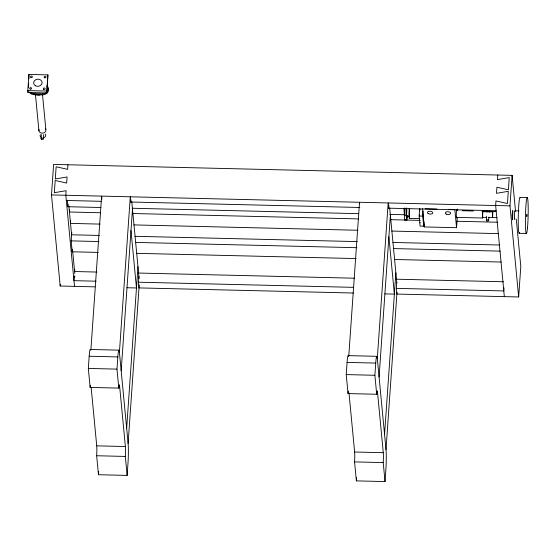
<?xml version="1.0" encoding="UTF-8"?>
<svg xmlns="http://www.w3.org/2000/svg" width="556" height="556" viewBox="0 0 556 556"><rect width="100%" height="100%" fill="white"/><g stroke="black" fill="none" stroke-linecap="round" stroke-linejoin="round"><path stroke-width="0.83" d="M420.058 222.351L420.058 222.803M419.502 215.2L419.412 216.062L419.502 214.553M406.999 215.985L407.02 217.361L407.117 216.041M27.8 90.593L28.933 74.434L47.913 74.886L46.968 92.949L27.981 92.491L27.8 90.593L46.787 91.052L46.968 92.949M27.981 92.491L28.099 90.795M28.335 87.389L28.634 83.136M28.933 78.882L28.933 74.434M41.102 138.791L41.387 134.635M43.396 138.847L43.681 134.691M46.787 91.052L47.913 74.886M94.979 286.854L60.187 286.02L51.486 194.92L53.619 164.423L512.104 175.369L515.468 210.613M67.95 164.764L67.63 169.344L56.149 166.779L55.294 178.976L67.095 176.968L66.671 183.063L55.19 180.498L54.335 192.696L66.136 190.687L65.816 195.26L74.511 286.368M60.187 286.02L60.305 284.331M100.893 207.506L67.915 206.721L68.096 204.198M69.604 209.515L69.43 212.01L100.692 212.753M70.695 220.899L70.515 223.394L100.038 224.103M98.273 252.417L72.217 251.798L71.182 240.88L71.78 232.29M72.217 251.798L72.377 249.512M74.289 276.096L73.969 280.669L96.139 281.197M74.768 269.236L74.608 271.523L96.876 272.051M74.664 277.416L74.775 275.894M91.177 387.678L96.73 445.849A7.186 0.535 -88.6 0 1 96.661 455.746L98.475 474.727L127.129 475.408L125.315 456.427A7.186 0.535 -88.6 0 0 125.385 446.531L119.582 385.794A7.186 0.535 -88.6 0 0 118.796 388.102L90.141 387.414L88.328 368.433L89.182 356.236A14.373 1.063 -88.6 0 1 90.545 350.085M90.878 349.905L101.637 196.115L101.922 199.097M98.475 474.727L98.704 471.474M118.796 388.102L116.982 369.121L117.837 356.924A14.373 1.063 -88.6 0 1 119.415 352.316L130.292 196.803L130.785 202.023L130.945 199.729M121.18 370.824L132.481 209.209M126.664 428.238L137.964 266.623M353.463 293.026L138.986 287.904L138.444 282.212L138.868 276.11M127.129 475.408L127.984 463.211A14.373 1.063 -88.6 0 0 128.109 443.424L139.202 284.853M348.987 392.981L354.624 452.007A7.186 0.535 -88.6 0 1 354.561 461.904L356.368 480.884L385.023 481.565L383.216 462.585A7.186 0.535 -88.6 0 0 383.279 452.688L377.482 391.952A7.186 0.535 -88.6 0 0 376.69 394.26L348.035 393.572L346.228 374.591L347.076 362.394A14.373 1.063 -88.6 0 1 348.438 356.243M348.779 356.062L359.53 202.273L359.676 203.767M356.368 480.884L356.598 477.632M376.69 394.26L374.883 375.279L375.731 363.082A14.373 1.063 -88.6 0 1 377.309 358.474L388.185 202.961L388.686 208.18L388.894 205.129M379.081 376.982L390.382 215.367M384.557 434.396L395.858 272.781M516.288 219.203L520.798 266.477L518.665 296.967L396.88 294.061L396.338 288.369L396.769 282.267M385.023 481.565L385.878 469.368A14.373 1.063 -88.6 0 0 386.01 449.582L397.005 292.282M423.922 222.775L423.686 226.174L420.1 226.09L419.141 216.027L419.676 208.375M423.686 226.174L422.72 216.117L423.081 211.009M457.268 217.459L456.552 227.703L424.311 226.931L424.492 224.374M486.368 220.398L486.66 216.242M486.952 212.079L487.063 210.418M488.661 220.454L488.891 217.125M489.238 212.135L489.356 210.474M497.773 175.029L497.453 179.602L509.254 177.593L508.406 189.791L496.925 187.226L496.494 193.328L508.295 191.32L507.447 203.517L495.966 200.952L495.646 205.525L504.341 296.626M504.007 287.883L503.799 290.934L396.338 288.369M518.665 296.967L509.97 205.866L512.104 175.369M406.29 208.243L406.304 209.765L406.38 208.222M456.782 217C456.066 222.018 456.212 207.173 456.9 210.189M482.74 217.055L482.525 218.008L456.643 217.389M514.953 218.8C514.175 222.608 514.522 207.868 515.127 211.676M406.735 215.777L406.589 216.194L406.839 209.271M409.466 208.611L409.327 216.937L409.501 216.444M492.699 211.919L492.602 217.5L492.699 211.919L482.671 211.676L482.629 217.104M30.038 92.206A5.678 4.809 -5.5 0 0 33.944 93.714L42.319 93.915A5.678 4.809 -5.5 0 0 46.426 92.595M29.301 92.136A5.678 4.809 -5.5 0 0 34.034 94.659L42.416 94.861A5.678 4.809 -5.5 0 0 47.858 92.004A5.678 4.809 -5.5 0 0 46.968 86.715M520.02 197.401L527.185 197.575M51.486 194.92L509.97 205.866M514.898 210.787L518.984 210.884M425.118 208.771L436.995 209.056M448.873 209.341L454.815 209.48L456.552 227.703M66.31 200.48L101.046 201.307M130.57 202.016L359.808 207.485M388.47 208.173L496.14 210.745M462.168 210.731L473.378 211.002M482.003 211.204L487.181 211.329M488.905 211.37L495.799 211.537M132.133 208.25L358.627 213.657M389.86 214.407L404.615 214.755M404.344 215.207L406.137 215.248L406.554 219.69L404.768 219.648L404.344 215.207A5.678 0.424 -88.6 0 1 404.351 208.041M482.441 217.326L486.75 217.424M488.474 217.465L497.099 217.674M419.141 216.027L422.72 216.117M406.589 216.194L409.181 216.256M409.313 218.418L419.231 218.654M132.821 213.518L358.585 218.911M390.715 219.676L420.239 220.385M456.712 221.253L497.523 222.226M519.255 233.305L526.421 233.471M133.906 224.909L357.939 230.26M391.806 231.067L498.607 233.617M99.392 235.445L71.606 234.785L68.888 206.311M134.997 236.3L357.286 241.603M392.89 242.458L499.698 245.008M71.182 240.88L98.968 241.547M135.435 242.416L356.862 247.705M393.335 248.574L500.136 251.124M136.477 253.327L356.167 258.575M394.371 259.485L501.178 262.036M138.096 273.038L354.589 278.209M395.997 279.195L503.569 281.767M138.444 282.212L353.79 287.355M126.921 287.737L136.47 287.966L130.987 230.552M384.815 293.895L394.364 294.124L388.887 236.71M90.281 349.474L118.935 350.155M348.181 355.631L376.836 356.313M89.182 356.236L117.837 356.924M347.076 362.394L375.731 363.082M88.328 368.433L116.982 369.121M346.228 374.591L374.883 375.279M96.73 445.849L125.385 446.531M354.624 452.007L383.279 452.688M96.661 455.746L125.315 456.427M354.561 461.904L383.216 462.585M482.525 218.008L482.712 210.932L482.872 212.051M457.588 208.993L457.748 210.627M422.574 208.708L424.311 226.931M403.997 208.25L404.462 213.129M389.666 207.888L396.824 282.9M377.309 358.474L386.01 449.582M131.772 201.731L139.104 278.549M119.415 352.316L128.109 443.424M72.704 251.548L74.81 273.656M67.297 200.209L67.915 206.721M42.499 94.381L45.849 129.485M42.319 93.915L42.416 94.861M35.41 94.068L38.92 130.875M33.944 93.714L34.034 94.659M406.13 215.248A5.678 0.424 -88.6 0 1 406.144 208.083M407.291 215.797A5.678 0.424 -88.6 0 1 406.554 219.69M405.067 220.357A5.678 0.424 -88.6 0 1 404.768 219.648M409.543 217.591A5.699 0.424 -88.6 0 1 409.028 216.291A5.699 0.424 -88.6 0 1 409.23 208.785M419.877 210.244A5.699 0.424 -88.6 0 1 419.975 209.042M40.032 94.972A5.699 4.83 -5.5 0 1 35.716 94.589M45.55 128.749A3.544 3.002 -5.5 0 1 42.638 133.176A3.544 3.002 -5.5 0 1 39.031 129.326M45.189 134.072A2.801 2.377 -5.5 0 1 43.139 137.86M41.707 137.679A2.801 2.377 -5.5 0 1 40.359 134.559M46.878 85.763A5.678 4.809 -5.5 0 1 46.947 92.136M519.617 232.547A17.966 1.334 -88.6 0 1 518.289 215.923A17.966 1.334 -88.6 0 1 520.353 197.866M348.035 393.572A7.186 0.535 -88.6 0 1 348.299 391.035M90.141 387.414A7.186 0.535 -88.6 0 1 90.329 385.371M526.699 215.686C526.873 219.307 526.97 211.273 526.699 215.686M422.956 215.221C423.019 217.973 423.165 212.607 422.956 215.221M423.644 222.435C423.707 225.187 423.853 219.822 423.644 222.435M512.159 215.04C512.556 231.532 513.341 198.978 512.159 215.04M486.743 220.836A1.147 0.605 4 0 0 488.634 220.607A1.147 0.605 4 0 0 487.16 219.828A1.147 0.605 4 0 0 486.743 220.836M428.301 213.643A2.697 1.418 4 0 0 432.728 213.108A2.697 1.418 4 0 0 429.274 211.287A2.697 1.418 4 0 0 428.301 213.643M446.315 214.123A2.697 1.418 4 0 0 450.666 213.462A2.697 1.418 4 0 0 447.045 211.732A2.697 1.418 4 0 0 446.315 214.123M35.535 85.798A4.219 3.579 -5.5 0 0 42.068 82.844A4.219 3.579 -5.5 0 0 35.966 79.591A4.219 3.579 -5.5 0 0 35.535 85.798M31.004 77.458A0.897 0.764 -5.5 0 0 32.352 76.77A0.897 0.764 -5.5 0 0 31.018 76.137A0.897 0.764 -5.5 0 0 31.004 77.458M44.577 77.757A0.897 0.764 -5.5 0 0 45.96 77.131A0.897 0.764 -5.5 0 0 44.668 76.436A0.897 0.764 -5.5 0 0 44.577 77.757M30.149 89.023A0.897 0.764 -5.5 0 0 31.539 88.397A0.897 0.764 -5.5 0 0 30.246 87.702A0.897 0.764 -5.5 0 0 30.149 89.023M43.764 89.349A0.897 0.764 -5.5 0 0 45.154 88.717A0.897 0.764 -5.5 0 0 43.854 88.029A0.897 0.764 -5.5 0 0 43.764 89.349M41.478 139.229A1.147 0.605 4 0 0 43.368 139A1.147 0.605 4 0 0 41.895 138.222A1.147 0.605 4 0 0 41.478 139.229M527.484 227.814A17.966 1.334 -88.6 0 0 527.519 198.04A17.966 1.334 -88.6 0 0 525.399 220.725A17.966 1.334 -88.6 0 0 527.484 227.814"/></g></svg>
